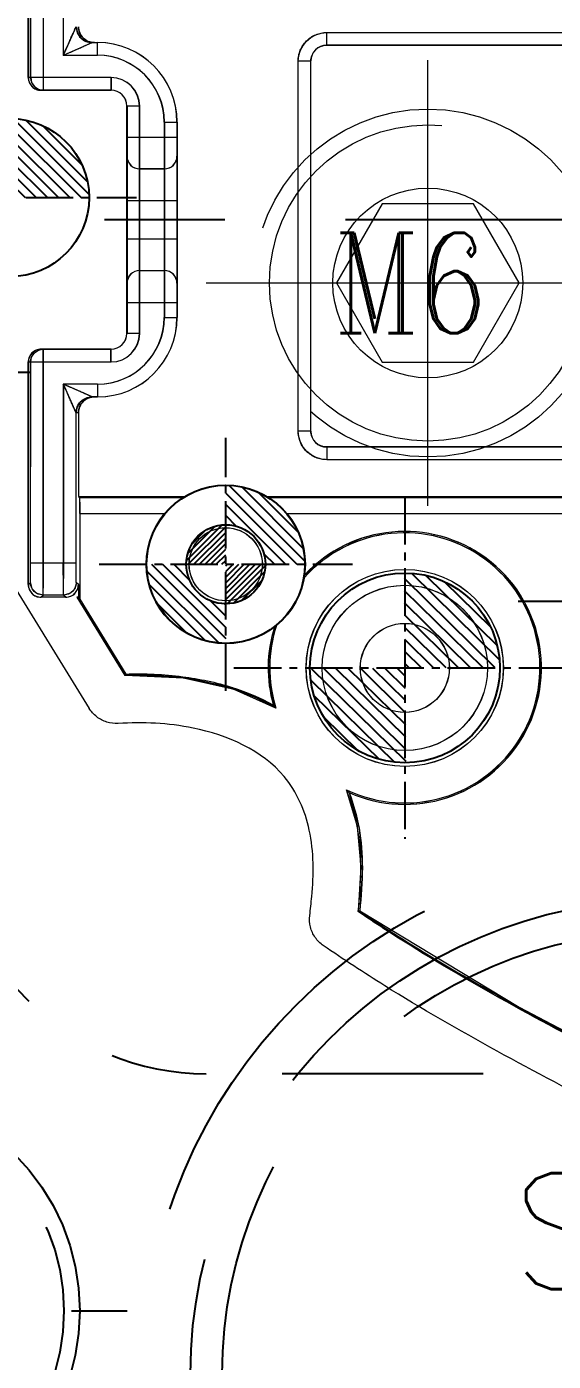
# Model space of a CAD drawing. Header units: inches. Extents: x 164842 to 166038, y -53074 to -52229.
# Drawn here: x 165387.42 to 165404.06, y -52571.53 to -52529.34 of the extents above; entities that cross this region are included whole.
import ezdxf

# ---------------------------------------------------------------- set-up
doc = ezdxf.new("R2010")
doc.units = ezdxf.units.IN
doc.header["$LTSCALE"] = 2
doc.header["$MEASUREMENT"] = 0
for name, pattern in [('ACAD_ISO02W100', [15, 12, -3]), ('CENTER', [50.8, 31.75, -6.35, 6.35, -6.35]), ('CENTER2', [1.125, 0.75, -0.125, 0.125, -0.125]), ('HIDDEN', [9.525, 6.35, -3.175])]:
    doc.linetypes.add(name, pattern=pattern)
doc.layers.get('0').update_dxf_attribs({"linetype": 'CONTINUOUS'})
for name, color, linetype in [('DEFAULT_1', 7, 'CENTER'), ('Layer3', 3, 'CONTINUOUS'), ('PIN', 4, 'CONTINUOUS'), ('SCREW', 52, 'HIDDEN'), ('SP', 3, 'CONTINUOUS'), ('壓塊', 157, 'CONTINUOUS')]:
    doc.layers.add(name, color=color, linetype=linetype)
for name, color, linetype, lineweight in [('dim', 3, 'CONTINUOUS', 15), ('PRODUCT', 1, 'CONTINUOUS', 15), ('螺絲', 42, 'ACAD_ISO02W100', 15)]:
    doc.layers.add(name, color=color, linetype=linetype, lineweight=lineweight)
doc.styles.add('ROMANC', font='romanc', dxfattribs={"width": 0.6, "height": 1})
doc.styles.get("Standard").update_dxf_attribs({"font": 'txt.shx', "width": 0.67})

# ---------------------------------------------------------------- blocks, each defined once
blk = doc.blocks.new('20160723.115749')
at = {"layer": 'SCREW', "linetype": 'CENTER', "ltscale": 0.15}
for p, q in [((0, -8.5), (0, 8.5)), ((-8.5, 0), (8.5, 0))]:
    blk.add_line(p, q, dxfattribs=at)
at = {"layer": 'SCREW', "ltscale": 0.5}
blk.add_lwpolyline([(-1.732, 3), (-3.464, 0), (-1.732, -3), (1.732, -3), (3.464, 0), (1.732, 3)], close=True, dxfattribs=at)
for radius in [7, 6.5, 4]:
    blk.add_circle((0, 0), radius, dxfattribs=at)
at = {"layer": 'Layer3', "style": 'ROMANC', "width": 0.8}
blk.add_text('M8', height=4.1865, dxfattribs=at).set_placement((-3.976, -1.858))
blk = doc.blocks.new('20160812.111704')
at = {"layer": 'DEFAULT_1', "color": 2, "linetype": 'CENTER', "ltscale": 0.3}
blk.add_line((-70.892, 0), (59.494, 0), dxfattribs=at)
at = {"layer": 'PRODUCT', "linetype": 'ByBlock'}
for p, q in [((39.151, 21.856), (39.197, 21.877)), ((51.827, 8.744), (47.697, 15.45)), ((46.544, 14.363), (46.568, 14.407)), ((47.997, 12.002), (46.544, 14.363)), ((48.091, 11.935), (46.568, 14.407)), ((47.995, 9.285), (47.997, 12.002)), ((48.039, 11.935), (48.004, 11.979)), ((48.091, 11.935), (48.012, 11.979)), ((48.039, 11.533), (48.039, 11.935)), ((48.039, 11.935), (48.091, 11.935)), ((48.441, 11.935), (48.509, 11.868)), ((48.441, 11.935), (49.221, 11.935)), ((48.509, 11.868), (49.153, 11.868)), ((49.221, 11.935), (49.153, 11.868)), ((48.039, 11.533), (48.107, 11.466)), ((49.623, 11.533), (49.555, 11.466)), ((49.623, 11.533), (49.623, 4.496)), ((48.112, 10.863), (48.112, 6.104)), ((48.112, 10.863), (49.55, 10.863)), ((48.514, 5.2), (48.514, 10.863)), ((49.148, 10.863), (49.148, 4.094)), ((49.55, 10.863), (49.55, 4.496)), ((41.456, 9.285), (30.753, 9.285)), ((47.995, 9.285), (45.316, 9.285)), ((42.083, 8.746), (15.447, 8.746)), ((42.024, 8.783), (30.753, 8.783)), ((48.036, 8.746), (44.689, 8.746)), ((47.999, 8.783), (44.748, 8.783)), ((48.036, 6.104), (48.036, 8.746)), ((18.281, 7.587), (40.19, 7.587)), ((18.281, 7.185), (40.19, 7.185)), ((40.19, 7.185), (40.19, 7.587)), ((40.693, 6.683), (40.693, -5.015)), ((40.693, 6.683), (41.095, 6.683)), ((41.095, 6.683), (41.095, -5.015)), ((48.036, 6.104), (48.112, 6.104)), ((47.436, 5.2), (47.436, 5.602)), ((47.436, 5.602), (47.609, 5.602)), ((47.436, 5.2), (48.514, 5.2)), ((47.01, 4.496), (47.01, 4.094)), ((49.623, 4.496), (47.01, 4.496)), ((49.221, 4.094), (47.01, 4.094)), ((46.105, 3.592), (46.105, -3.592)), ((46.105, 3.592), (46.507, 3.592)), ((46.507, 3.592), (46.507, -3.592)), ((44.923, -3.089), (44.923, 3.089)), ((45.325, 3.089), (44.923, 3.089)), ((45.325, -3.089), (45.325, 3.089)), ((46.507, 2.613), (44.923, 2.613)), ((46.105, 1.608), (45.325, 1.608)), ((46.507, 0.603), (44.923, 0.603)), ((46.507, -0.603), (44.923, -0.603)), ((45.325, -1.608), (46.105, -1.608)), ((46.507, -2.613), (44.923, -2.613)), ((45.325, -3.089), (44.923, -3.089)), ((46.105, -3.592), (46.507, -3.592)), ((47.01, -4.496), (47.01, -4.094)), ((47.01, -4.094), (49.221, -4.094)), ((49.148, -11.265), (49.148, -4.094)), ((47.01, -4.496), (49.623, -4.496)), ((49.55, -4.496), (49.55, -11.265)), ((49.623, -4.496), (49.623, -11.935)), ((40.693, -5.015), (41.095, -5.015)), ((47.436, -5.2), (47.436, -5.602)), ((48.514, -5.2), (47.436, -5.2)), ((48.514, -11.265), (48.514, -5.2)), ((40.19, -5.518), (16.387, -5.518)), ((40.19, -5.518), (40.19, -5.92)), ((47.609, -5.602), (47.436, -5.602)), ((40.19, -5.92), (14.565, -5.92))]:
    blk.add_line(p, q, dxfattribs=at)
for centre, radius in [((37.728, 14.17), 3.115), ((37.728, 14.17), 2.613), ((37.728, 14.17), 1.407), ((43.386, 10.894), 2.513), ((43.386, 10.894), 1.156)]:
    blk.add_circle(centre, radius, dxfattribs=at)
for centre, radius, start, end in [((37.728, 14.17), 4.315, 65.9441, 317.2749), ((37.728, 14.17), 4.271, 64.4822, 318.1625), ((37.728, 14.17), 4.271, 341.6923, 17.303), ((37.728, 14.17), 4.315, 342.5799, 15.8306), ((47.436, 3.089), 2.513, 90, 180), ((47.436, 3.089), 2.11, 90, 180), ((47.01, 3.592), 0.904, 90, 180), ((47.01, 3.592), 0.502, 90, 180), ((45.325, 2.01), 0.402, 180, 270), ((46.105, 2.01), 0.402, 270, 0), ((45.325, -2.01), 0.402, 90, 180), ((46.105, -2.01), 0.402, 0, 90), ((47.436, -3.089), 2.513, 180, 270), ((47.436, -3.089), 2.11, 180, 270), ((47.01, -3.592), 0.904, 180, 270), ((47.01, -3.592), 0.502, 180, 270)]:
    blk.add_arc(centre, radius, start, end, dxfattribs=at)
for points, start_tangent, end_tangent in [([(7.218, 36.039), (7.486, 36.02), (15.997, 34.448), (24.352, 31.543), (31.18, 28.214), (38.359, 24.22), (40.301, 22.948)], (0.997911, -0.064605), (0.823294, -0.567615)), ([(7.706, 34.491), (15.599, 32.994), (23.755, 30.158), (30.484, 26.877), (37.561, 22.941), (39.197, 21.877)], (0.996473, -0.083913), (0.827068, -0.562103)), ([(39.151, 21.856), (34.117, 24.897), (28.385, 27.909), (22.27, 30.727), (16.355, 32.737), (10.999, 34.006)], (-0.827393, 0.561623), (-0.98433, 0.176334)), ([(40.301, 22.948), (40.557, 22.692), (40.706, 22.362), (40.728, 21.999)], (0.823294, -0.567615), (-0.121295, -0.992616)), ([(40.728, 21.999), (40.665, 21.402), (40.743, 19.296), (41.537, 17.608), (44.415, 16.073), (46.783, 15.926)], (-0.121295, -0.992616), (0.998359, 0.057261)), ([(39.487, 18.111), (39.171, 19.241), (39.068, 20.483), (39.151, 21.856)], (-0.359843, 0.933013), (0.104169, 0.99456)), ([(39.197, 21.877), (39.164, 21.533), (39.271, 18.969), (39.568, 18.025)], (-0.105509, -0.994418), (0.376713, -0.92633)), ([(39.487, 18.111), (39.513, 18.083), (39.54, 18.054), (39.568, 18.025)], (0.688388, -0.725343), (0.685714, -0.727871)), ([(46.783, 15.926), (47.139, 15.883), (47.456, 15.718), (47.697, 15.45)], (0.998359, 0.057261), (0.524432, -0.851452)), ([(41.806, 15.441), (42.118, 15.268), (44.124, 14.594), (46.568, 14.407)], (0.860677, -0.509152), (0.999466, 0.032689)), ([(41.806, 15.441), (41.831, 15.409), (41.855, 15.378), (41.879, 15.348)], (0.620572, -0.784149), (0.617389, -0.786658)), ([(46.544, 14.363), (44.744, 14.449), (43.179, 14.786), (41.879, 15.348)], (-0.999533, -0.030565), (-0.869544, 0.493855)), ([(48.286, 11.904), (48.157, 11.818), (48.07, 11.688), (48.039, 11.533)], (-0.923127, -0.384495), (0, -1)), ([(48.107, 11.466), (48.16, 11.667), (48.308, 11.814), (48.509, 11.868)], (0.000076, 1), (1, 0.000076)), ([(48.441, 11.935), (48.286, 11.904)], (-1, 0), (-0.923127, -0.384495)), ([(48.509, 11.868), (48.51, 11.834), (48.511, 11.73), (48.512, 11.56), (48.513, 11.34), (48.514, 11.098), (48.514, 10.863)], (0.516476, -0.856302), (0, -1)), ([(49.153, 11.868), (49.152, 11.837), (49.151, 11.739), (49.15, 11.573), (49.149, 11.353), (49.148, 11.106), (49.148, 10.863)], (-0.513808, -0.857905), (-0.000001, -1)), ([(49.153, 11.868), (49.354, 11.814), (49.501, 11.667), (49.555, 11.466)], (1, -0.000076), (0.000076, -1)), ([(49.623, 11.533), (49.592, 11.687), (49.504, 11.818), (49.373, 11.905), (49.221, 11.935)], (0, 1), (-1, 0)), ([(48.107, 11.466), (48.108, 11.445), (48.109, 11.383), (48.11, 11.281), (48.111, 11.15), (48.112, 11.004), (48.112, 10.863)], (0.710307, -0.703892), (0, -1)), ([(49.555, 11.466), (49.554, 11.447), (49.553, 11.388), (49.552, 11.289), (49.551, 11.157), (49.55, 11.009), (49.55, 10.863)], (-0.706472, -0.707741), (-0.000001, -1)), ([(47.999, 8.783), (47.998, 8.823), (47.996, 8.932), (47.995, 9.094), (47.995, 9.285)], (-0.707107, 0.707107), (0, 1)), ([(40.19, 7.587), (40.364, 7.57), (40.533, 7.52)], (1, 0.000023), (0.925424, -0.378933)), ([(40.19, 7.185), (40.287, 7.176), (40.381, 7.148), (40.468, 7.102), (40.544, 7.04), (40.607, 6.964), (40.654, 6.877), (40.683, 6.781), (40.693, 6.683)], (1, 0.000075), (-0.000031, -1)), ([(40.533, 7.52), (40.689, 7.437), (40.827, 7.326), (40.94, 7.189), (41.025, 7.032)], (0.925424, -0.378933), (0.385815, -0.922576)), ([(41.025, 7.032), (41.077, 6.86), (41.095, 6.683)], (0.385815, -0.922576), (0.000048, -1)), ([(48.112, 6.104), (48.074, 5.912), (47.965, 5.749), (47.802, 5.64)], (-0.000074, -1), (-0.924045, -0.382283)), ([(47.998, 5.912), (47.89, 5.749)], (-0.382287, -0.924044), (-0.706199, -0.708013)), ([(48.036, 6.104), (47.998, 5.912)], (0, -1), (-0.382287, -0.924044)), ([(48.112, 6.104), (48.121, 6.082), (48.147, 6.025), (48.186, 5.936), (48.236, 5.825), (48.294, 5.694), (48.36, 5.547), (48.433, 5.382), (48.514, 5.2)], (0.451856, -0.892091), (0.405497, -0.914096)), ([(47.608, 5.607), (47.534, 5.602)], (-0.989029, -0.147719), (-1, 0)), ([(47.726, 5.64), (47.608, 5.607)], (-0.924082, -0.382194), (-0.989029, -0.147719)), ([(47.802, 5.64), (47.609, 5.602)], (-0.924045, -0.382283), (-1, 0)), ([(47.609, 5.602), (47.63, 5.593), (47.687, 5.567)], (0.153615, -0.988131), (0.86232, -0.506364)), ([(47.687, 5.567), (47.774, 5.528)], (0.86232, -0.506364), (0.925936, -0.37768)), ([(47.89, 5.749), (47.726, 5.64)], (-0.706199, -0.708013), (-0.924082, -0.382194)), ([(47.774, 5.528), (47.886, 5.478), (48.017, 5.42), (48.165, 5.355), (48.331, 5.281), (48.514, 5.2)], (0.925936, -0.37768), (0.914096, -0.405497)), ([(49.55, 4.496), (49.519, 4.342), (49.431, 4.211), (49.3, 4.124), (49.148, 4.094)], (0, -1), (-1, 0)), ([(49.506, 4.212), (49.593, 4.343), (49.623, 4.496)], (0.705627, 0.708583), (0, 1)), ([(49.221, 4.094), (49.374, 4.124)], (1, 0), (0.924606, 0.380926)), ([(49.374, 4.124), (49.506, 4.212)], (0.924606, 0.380926), (0.705627, 0.708583)), ([(49.55, -4.496), (49.519, -4.342), (49.432, -4.212), (49.302, -4.125), (49.148, -4.094)], (0, 1), (-1, 0)), ([(49.593, -4.343), (49.506, -4.212), (49.374, -4.124), (49.221, -4.094)], (-0.379065, 0.92537), (-1, 0)), ([(49.623, -4.496), (49.593, -4.343)], (0, 1), (-0.379065, 0.92537)), ([(40.693, -5.015), (40.684, -5.112), (40.655, -5.206), (40.61, -5.293), (40.548, -5.369), (40.472, -5.432), (40.384, -5.479), (40.289, -5.508), (40.19, -5.518)], (0.000075, -1), (-1, 0.000031)), ([(41.095, -5.015), (41.078, -5.189), (41.027, -5.358)], (0.000023, -1), (-0.378933, -0.925424)), ([(41.027, -5.358), (40.945, -5.514), (40.833, -5.652), (40.697, -5.765), (40.539, -5.85)], (-0.378933, -0.925424), (-0.922576, -0.385815)), ([(48.514, -5.2), (48.323, -5.284), (48.155, -5.359), (48.007, -5.425), (47.879, -5.482), (47.77, -5.53), (47.684, -5.568), (47.629, -5.593), (47.609, -5.602)], (-0.914133, -0.405415), (-0.151473, -0.988461)), ([(48.514, -5.2), (48.43, -5.389), (48.355, -5.557), (48.289, -5.704), (48.233, -5.832), (48.184, -5.941), (48.146, -6.027), (48.121, -6.083), (48.112, -6.104)], (-0.405415, -0.914133), (-0.45648, -0.889734)), ([(40.539, -5.85), (40.368, -5.902), (40.19, -5.92)], (-0.922576, -0.385815), (-1, -0.000048)), ([(47.534, -5.602), (47.726, -5.64)], (1, 0), (0.924082, -0.382194)), ([(47.802, -5.64), (47.609, -5.602)], (-0.924093, 0.382167), (-1, 0)), ([(47.726, -5.64), (47.89, -5.749)], (0.924082, -0.382194), (0.706199, -0.708013)), ([(48.112, -6.104), (48.074, -5.912), (47.965, -5.749), (47.802, -5.64)], (-0.000087, 1), (-0.924093, 0.382167)), ([(47.89, -5.749), (47.998, -5.912), (48.036, -6.104)], (0.706199, -0.708013), (0, -1))]:
    blk.add_spline(points, degree=3, dxfattribs=dict(at, start_tangent=start_tangent, end_tangent=end_tangent))
blk = doc.blocks.new('20140813.092309')
at = {"layer": '螺絲', "color": 137, "linetype": 'CENTER', "ltscale": 0.25}
for p, q in [((0, -7.042), (0, 7.042)), ((-7, 0), (7, 0))]:
    blk.add_line(p, q, dxfattribs=at)
at = {"layer": '螺絲', "color": 137, "linetype": 'Continuous'}
blk.add_lwpolyline([(-1.443, 2.5), (-2.887, 0), (-1.443, -2.5), (1.443, -2.5), (2.887, 0), (1.443, 2.5)], close=True, dxfattribs=at)
at = {"layer": '螺絲', "color": 137, "linetype": 'HIDDEN'}
blk.add_circle((0, 0), 5.5, dxfattribs=at)
at = {"layer": '螺絲', "color": 137}
for radius in [5, 3]:
    blk.add_circle((0, 0), radius, dxfattribs=at)
at = {"layer": 'dim', "style": 'ROMANC', "width": 0.8}
blk.add_text('M6', height=3.1716, dxfattribs=at).set_placement((-2.976, -1.589))
blk = doc.blocks.new('20160825.182511')
at = {"color": 8, "linetype": 'HIDDEN'}
blk.add_circle((0, 0), 16.5, dxfattribs=at)
at = {"layer": 'SP', "linetype": 'CENTER', "ltscale": 0.25}
for p, q in [((0, -19), (0, 19)), ((-19, 0), (19, 0))]:
    blk.add_line(p, q, dxfattribs=at)
at = {"layer": 'SP', "linetype": 'HIDDEN'}
for radius in [15, 14]:
    blk.add_circle((0, 0), radius, dxfattribs=at)
at = {"layer": 'dim', "insert": (-5.368, -4.84), "char_height": 3.2506, "attachment_point": 5}
blk.add_mtext('Ø30', dxfattribs=at)
at = {"layer": 'SP'}
for s, p in [('S', (-4.865, 2.687)), ('P', (3.467, -5.699))]:
    blk.add_text(s, height=3.665, dxfattribs=at).set_placement(p)

msp = doc.modelspace()

# ---------------------------------------------------------------- hatches: boundary and pattern name
at = {"layer": 'PIN', "linetype": 'Continuous'}
h = msp.add_hatch(dxfattribs=at)
h.set_pattern_fill('ANSI31', color=5, scale=2, angle=90, style=0)
h.set_pattern_definition([(135, (165592.17252, -52548.979), (-0.1767767, -0.1767767), [])])
h.paths.add_polyline_path([(165386.89, -52534.739), (165384.39, -52534.739, 0.414214), (165386.89, -52537.239)])
h.paths.add_polyline_path([(165386.89, -52532.239), (165386.89, -52534.739), (165389.39, -52534.739, 0.414214)])
h = msp.add_hatch(dxfattribs=at)
h.set_pattern_fill('ANSI31', color=31, scale=2, angle=90, style=0)
h.set_pattern_definition([(135, (165598.9912, -52560.5732), (-0.1767767, -0.1767767), [])])
h.paths.add_polyline_path([(165393.709, -52543.833, -0.414214), (165396.209, -52546.333), (165394.959, -52546.333, 0.414214), (165393.709, -52545.083)])
h.paths.add_polyline_path([(165392.459, -52546.333, 0.414214), (165393.709, -52547.583), (165393.709, -52548.833, -0.414214), (165391.209, -52546.333)])
h = msp.add_hatch(dxfattribs=at)
h.set_pattern_fill('ANSI31', color=31, angle=90, style=0)
h.set_pattern_definition([(45, (165188.42714, -52560.5732), (0.08838835, -0.08838835), [])])
h.paths.add_polyline_path([(165393.709, -52546.333), (165394.959, -52546.333, -0.414214), (165393.709, -52547.583)])
h.paths.add_polyline_path([(165393.709, -52545.083), (165393.709, -52546.333), (165392.459, -52546.333, -0.414214)])
h = msp.add_hatch(dxfattribs=at)
h.set_pattern_fill('ANSI31', color=256, scale=2.181818, angle=90.5, style=0)
h.set_pattern_definition([(135.5, (165623.43838, -52563.18918), (-0.19115707, -0.19452285), [])])
h.paths.add_polyline_path([(165399.367, -52549.61), (165396.367, -52549.636, 0.414214), (165399.393, -52552.61)])
h.paths.add_polyline_path([(165399.341, -52546.61), (165399.367, -52549.61), (165402.367, -52549.584, 0.414214)])

# ---------------------------------------------------------------- linework, layer by layer
at = {"layer": 'DEFAULT_1', "color": 2, "linetype": 'CENTER', "ltscale": 0.3}
msp.add_line((165507.983, -52535.439), (165377.596, -52535.439), dxfattribs=at)
at = {"layer": 'PIN', "color": 5, "linetype": 'CENTER2'}
msp.add_line((165382.89, -52534.739), (165390.89, -52534.739), dxfattribs=at)
at = {"layer": 'PIN', "linetype": 'CENTER2'}
for p, q in [((165379.529, -52540.263), (165387.529, -52540.263)), ((165399.367, -52544.21), (165399.367, -52555.01)), ((165393.967, -52549.61), (165404.767, -52549.61))]:
    msp.add_line(p, q, dxfattribs=at)
at = {"layer": 'PIN', "color": 31, "linetype": 'CENTER2'}
for p, q in [((165393.709, -52550.333), (165393.709, -52542.333)), ((165389.709, -52546.333), (165397.709, -52546.333))]:
    msp.add_line(p, q, dxfattribs=at)
at = {"layer": 'PIN', "color": 113, "linetype": 'CENTER2'}
msp.add_line((165402.945, -52547.499), (165410.945, -52547.499), dxfattribs=at)
at = {"layer": 'PIN', "color": 5, "linetype": 'Continuous'}
msp.add_circle((165386.89, -52534.739), 2.5, dxfattribs=at)
at = {"layer": 'PIN', "color": 31, "linetype": 'Continuous'}
for radius in [2.5, 1.25]:
    msp.add_circle((165393.709, -52546.333), radius, dxfattribs=at)
at = {"layer": 'PIN', "linetype": 'Continuous'}
msp.add_circle((165399.367, -52549.61), 3, dxfattribs=at)
at = {"layer": 'PRODUCT', "linetype": 'ByBlock'}
for p, q in [((165387.472, -52530.943), (165387.472, -52523.504)), ((165387.947, -52531.345), (165387.946, -52523.684)), ((165387.545, -52530.943), (165387.545, -52524.029)), ((165388.581, -52530.24), (165388.983, -52529.335)), ((165388.983, -52529.335), (165389.021, -52529.528)), ((165388.581, -52530.24), (165389.486, -52529.838)), ((165389.561, -52529.838), (165389.659, -52529.838)), ((165389.659, -52530.24), (165389.659, -52529.838)), ((165396.905, -52529.917), (165396.905, -52529.519)), ((165396.905, -52529.519), (165422.531, -52529.519)), ((165388.581, -52530.24), (165389.659, -52530.24)), ((165420.489, -52529.917), (165396.9, -52529.917)), ((165396, -52542.122), (165396, -52530.424)), ((165396.398, -52530.424), (165396, -52530.424)), ((165396.398, -52542.126), (165396.398, -52530.42)), ((165390.085, -52530.943), (165387.472, -52530.943)), ((165390.085, -52530.943), (165390.085, -52531.345)), ((165387.874, -52531.345), (165390.085, -52531.345)), ((165390.588, -52531.848), (165390.588, -52539.031)), ((165390.99, -52531.848), (165390.588, -52531.848)), ((165390.99, -52539.031), (165390.99, -52531.848)), ((165391.77, -52532.35), (165391.77, -52538.528)), ((165391.77, -52532.35), (165392.172, -52532.35)), ((165392.172, -52532.35), (165392.172, -52538.528)), ((165390.588, -52532.826), (165392.172, -52532.826)), ((165390.99, -52533.831), (165391.77, -52533.831)), ((165390.588, -52534.836), (165392.172, -52534.836)), ((165390.588, -52536.042), (165392.172, -52536.042)), ((165390.99, -52537.047), (165391.77, -52537.047)), ((165390.588, -52538.052), (165392.172, -52538.052)), ((165391.77, -52538.528), (165392.172, -52538.528)), ((165390.99, -52539.031), (165390.588, -52539.031)), ((165390.085, -52539.533), (165387.874, -52539.533)), ((165390.085, -52539.935), (165390.085, -52539.533)), ((165387.472, -52546.973), (165387.472, -52539.935)), ((165387.472, -52539.935), (165390.085, -52539.935)), ((165387.545, -52539.935), (165387.576, -52539.781)), ((165387.576, -52539.781), (165387.664, -52539.65)), ((165388.581, -52540.639), (165388.582, -52546.78)), ((165388.983, -52541.543), (165388.581, -52540.639)), ((165389.465, -52541.032), (165388.581, -52540.639)), ((165389.659, -52540.639), (165388.581, -52540.639)), ((165389.659, -52540.639), (165389.659, -52541.041)), ((165389.486, -52541.041), (165389.465, -52541.032)), ((165389.561, -52541.041), (165389.659, -52541.041)), ((165388.983, -52546.443), (165388.983, -52541.543)), ((165389.059, -52541.543), (165388.983, -52541.543)), ((165389.059, -52541.543), (165389.059, -52544.185)), ((165396.398, -52542.122), (165396, -52542.122)), ((165418.809, -52542.629), (165396.9, -52542.629)), ((165396.905, -52542.629), (165396.905, -52543.026)), ((165418.814, -52543.026), (165396.905, -52543.026)), ((165389.059, -52544.185), (165389.096, -52544.222)), ((165389.059, -52544.185), (165392.406, -52544.185)), ((165389.096, -52544.222), (165392.347, -52544.222)), ((165395.012, -52544.185), (165406.342, -52544.185)), ((165395.071, -52544.222), (165406.342, -52544.222)), ((165389.1, -52544.725), (165389.098, -52547.441)), ((165389.1, -52544.725), (165391.779, -52544.725)), ((165395.639, -52544.725), (165406.342, -52544.725)), ((165388.983, -52546.302), (165387.545, -52546.302)), ((165388.985, -52546.72), (165388.983, -52546.443)), ((165387.472, -52546.973), (165387.54, -52546.905)), ((165388.584, -52547.169), (165388.582, -52546.78)), ((165389.056, -52546.973), (165388.988, -52546.905)), ((165389.056, -52546.973), (165389.056, -52547.375)), ((165387.874, -52547.375), (165387.942, -52547.307)), ((165388.654, -52547.375), (165387.874, -52547.375)), ((165388.586, -52547.307), (165387.942, -52547.307)), ((165388.654, -52547.375), (165388.586, -52547.307)), ((165389.004, -52547.375), (165390.527, -52549.847)), ((165389.004, -52547.375), (165389.083, -52547.418)), ((165389.056, -52547.375), (165389.004, -52547.375)), ((165389.056, -52547.375), (165389.091, -52547.418)), ((165389.098, -52547.441), (165390.551, -52549.802)), ((165390.551, -52549.802), (165390.527, -52549.847)), ((165395.289, -52550.88), (165395.216, -52550.787)), ((165397.608, -52553.55), (165397.527, -52553.464)), ((165397.944, -52557.295), (165397.898, -52557.316))]:
    msp.add_line(p, q, dxfattribs=at)
for points in [[(165388.581, -52530.24), (165388.583, -52523.478), (165388.584, -52523.308), (165388.585, -52523.204), (165388.586, -52523.17)], [(165389.021, -52529.528), (165389.13, -52529.691), (165389.293, -52529.799), (165389.486, -52529.838)], [(165396, -52530.424), (165396.017, -52530.25), (165396.068, -52530.081), (165396.15, -52529.925), (165396.262, -52529.788), (165396.398, -52529.674), (165396.556, -52529.589), (165396.727, -52529.537), (165396.905, -52529.519)], [(165387.545, -52530.943), (165387.576, -52531.097), (165387.663, -52531.228), (165387.793, -52531.315), (165387.877, -52531.331)], [(165387.664, -52539.65), (165387.795, -52539.563), (165387.877, -52539.547)], [(165387.942, -52547.307), (165387.943, -52547.276), (165387.944, -52547.178), (165387.945, -52547.012), (165387.947, -52539.533)], [(165387.54, -52546.905), (165387.541, -52546.886), (165387.542, -52546.828), (165387.544, -52546.728), (165387.544, -52546.596), (165387.545, -52539.935)], [(165388.983, -52541.543), (165389.021, -52541.351), (165389.13, -52541.188), (165389.293, -52541.079), (165389.486, -52541.041)], [(165396.905, -52543.026), (165396.731, -52543.01), (165396.562, -52542.959), (165396.406, -52542.876), (165396.268, -52542.765), (165396.155, -52542.628), (165396.07, -52542.471), (165396.018, -52542.299), (165396, -52542.122)], [(165388.988, -52546.905), (165388.987, -52546.885), (165388.986, -52546.822), (165388.985, -52546.72)], [(165387.942, -52547.307), (165387.741, -52547.253), (165387.594, -52547.106), (165387.54, -52546.905)], [(165388.586, -52547.307), (165388.585, -52547.273), (165388.584, -52547.169)], [(165388.988, -52546.905), (165388.935, -52547.106), (165388.787, -52547.253), (165388.586, -52547.307)], [(165395.289, -52550.88), (165393.973, -52550.29), (165392.375, -52549.935), (165390.527, -52549.847)], [(165390.551, -52549.802), (165392.351, -52549.888), (165393.916, -52550.225), (165395.216, -52550.787)], [(165397.898, -52557.316), (165397.983, -52555.899), (165397.868, -52554.622), (165397.527, -52553.464)], [(165397.608, -52553.55), (165397.924, -52554.681), (165398.027, -52555.922), (165397.944, -52557.295)], [(165429.389, -52569.93), (165427.412, -52569.703), (165425.471, -52569.374), (165423.537, -52568.956), (165421.58, -52568.457), (165419.579, -52567.879), (165417.523, -52567.212), (165415.404, -52566.44), (165413.223, -52565.547), (165411.001, -52564.531), (165408.765, -52563.426), (165406.533, -52562.276), (165404.323, -52561.114), (165402.142, -52559.921), (165399.997, -52558.666), (165397.898, -52557.316)], [(165397.944, -52557.295), (165402.978, -52560.336), (165408.71, -52563.349), (165414.825, -52566.166), (165420.74, -52568.177), (165426.096, -52569.446)]]:
    msp.add_lwpolyline(points, dxfattribs=at)
for centre, radius in [((165393.709, -52546.333), 2.513), ((165393.709, -52546.333), 1.156), ((165399.367, -52549.61), 3.115), ((165399.367, -52549.61), 2.613), ((165399.367, -52549.61), 1.407)]:
    msp.add_circle(centre, radius, dxfattribs=at)
for centre, radius, start, end in [((165389.659, -52532.35), 2.513, 0, 90), ((165389.659, -52532.35), 2.11, 0, 90), ((165390.085, -52531.848), 0.904, 0, 90), ((165390.085, -52531.848), 0.502, 0, 90), ((165390.99, -52533.429), 0.402, 180, 270), ((165391.77, -52533.429), 0.402, 270, 0), ((165390.99, -52537.449), 0.402, 90, 180), ((165391.77, -52537.449), 0.402, 0, 90), ((165389.659, -52538.528), 2.513, 270, 0), ((165389.659, -52538.528), 2.11, 270, 0), ((165390.085, -52539.031), 0.904, 270, 0), ((165390.085, -52539.031), 0.502, 270, 0), ((165399.367, -52549.61), 4.271, 244.4822, 138.1625), ((165399.367, -52549.61), 4.315, 245.9441, 137.2749), ((165399.367, -52549.61), 4.315, 162.5799, 195.8306), ((165399.367, -52549.61), 4.271, 161.6923, 197.303)]:
    msp.add_arc(centre, radius, start, end, dxfattribs=at)
for centre, major_axis, ratio, start_param, end_param in [((165389.561, -52529.335), (0.503, 0), 0.999962, -3.141593, -1.570796), ((165396.9, -52530.42), (0.355, -0.355), 0.999924, 8.639418, 10.210138), ((165387.874, -52530.943), (-0.402, 0), 0.999962, 0, 1.570796), ((165387.874, -52539.935), (0.402, 0), 0.999962, 1.570796, 3.141593), ((165389.561, -52541.543), (0.503, 0), 0.999962, 1.570796, 3.141593), ((165396.9, -52542.126), (0.355, 0.355), 0.999924, 8.639418, 10.210138), ((165389.095, -52544.725), (0, 0.502), 0.008727, -1.570796, -0.008727), ((165387.874, -52546.973), (0.284, 0.284), 0.999924, 2.356233, 3.926953), ((165388.654, -52546.973), (-0.284, 0.284), 0.999924, 2.356233, 3.926953)]:
    msp.add_ellipse(centre, major_axis=major_axis, ratio=ratio, start_param=start_param, end_param=end_param, dxfattribs=at)
at = {"layer": '壓塊', "color": 153, "linetype": 'HIDDEN', "ltscale": 0.5}
msp.add_lwpolyline([(165497.09, -52562.439), (165393.09, -52562.439, -0.414214), (165385.09, -52554.439), (165385.09, -52520.439, -0.414214), (165393.09, -52512.439), (165497.09, -52512.439, -0.414214), (165505.09, -52520.439), (165505.09, -52554.439, -0.414214)], format="xyb", close=True, dxfattribs=at)

# ---------------------------------------------------------------- block references
at = {"layer": 'PRODUCT', "linetype": 'ByBlock', "rotation": 180}
msp.add_blockref('20160812.111704', (165437.09, -52535.439), dxfattribs=at)
at = {"layer": 'SCREW', "linetype": 'ByBlock', "ltscale": 0.3}
msp.add_blockref('20140813.092309', (165400.09, -52537.439), dxfattribs=at)
at = {"layer": 'SCREW', "linetype": 'ByBlock'}
msp.add_blockref('20160723.115749', (165382.095, -52569.939), dxfattribs=at)
at = {"layer": 'SP', "linetype": 'ByBlock'}
msp.add_blockref('20160825.182511', (165407.595, -52571.939), dxfattribs=at)

doc.saveas('drawing.dxf')
